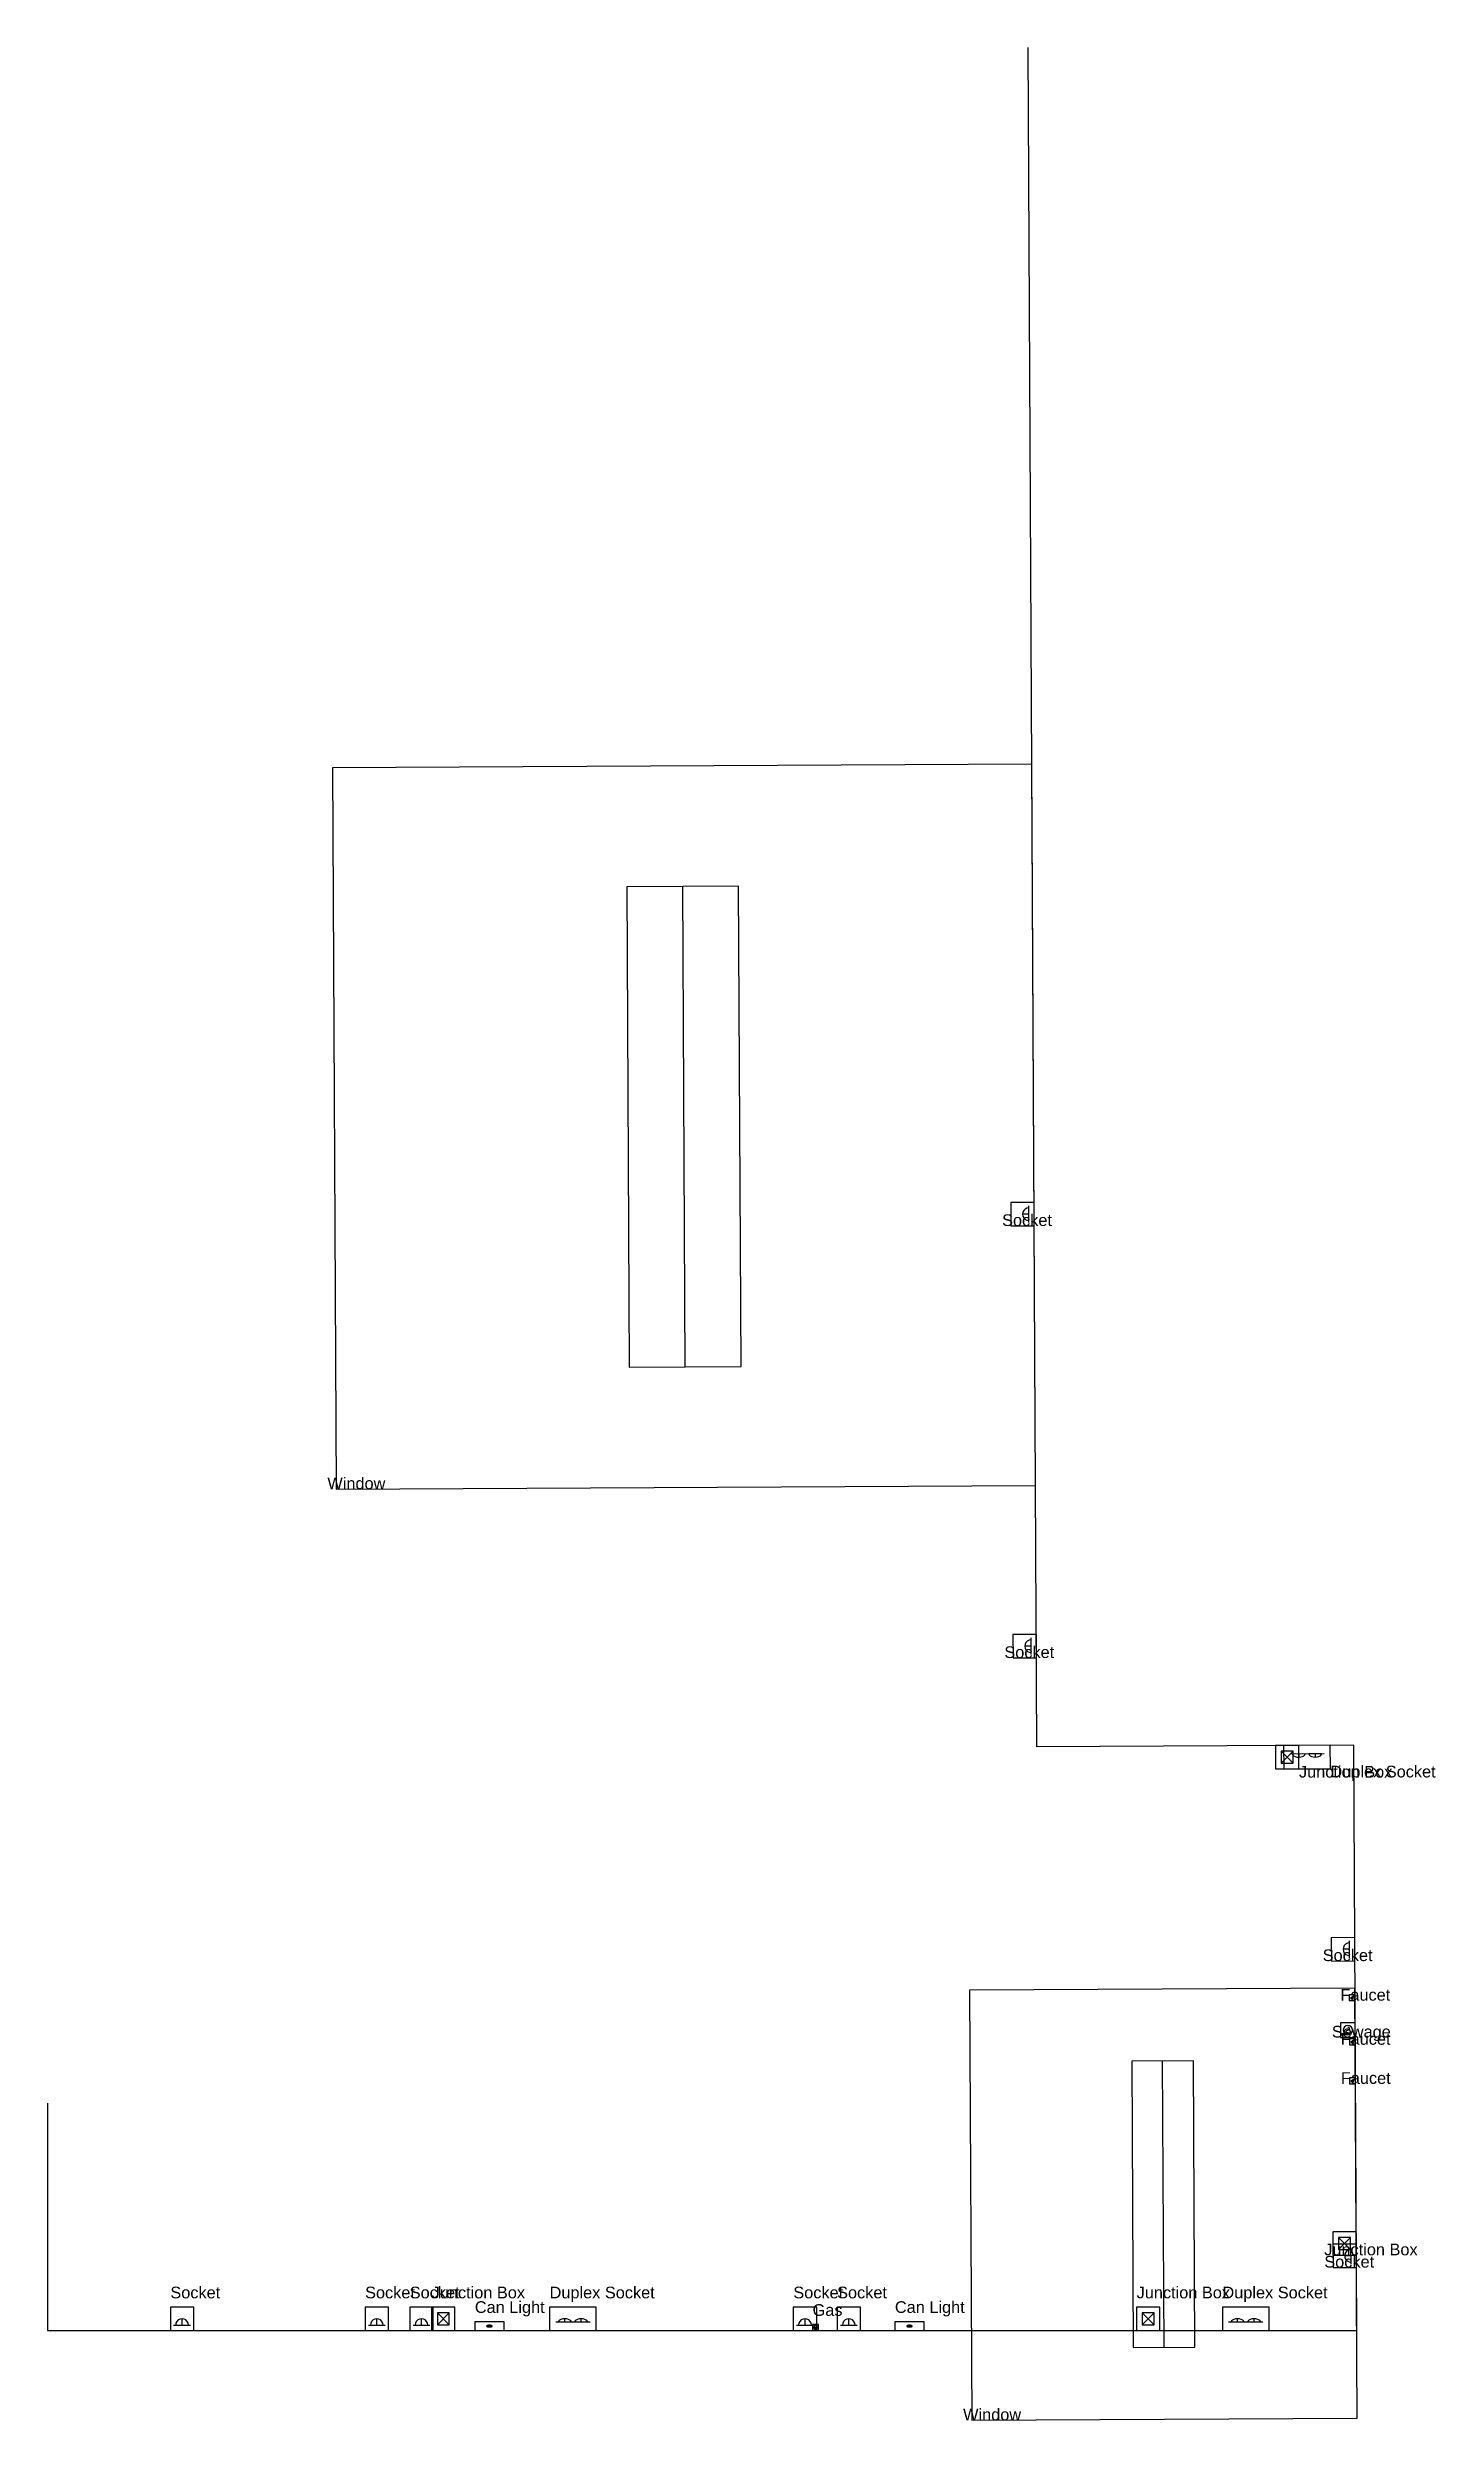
# Model space of a CAD drawing. Header units: metres. Extents: x 3070 to 7825, y 2231 to 10361.
import ezdxf

# ---------------------------------------------------------------- set-up
doc = ezdxf.new("R2010")
doc.units = ezdxf.units.M
doc.styles.add('HEB', font='Arial.ttf')

msp = doc.modelspace()

# ---------------------------------------------------------------- linework, layer by layer
at = {"layer": 'GVUL'}
for p, q in [((6441.89, 7905.75), (4045.92, 7893.2)), ((4045.92, 7893.2), (4058.86, 5422.23)), ((6454.83, 5434.78), (6441.89, 7905.75)), ((6449.75, 6404.27), (6369.75, 6403.85)), ((6369.75, 6403.85), (6370.17, 6323.85)), ((6450.17, 6324.27), (6449.75, 6404.27)), ((6370.17, 6323.85), (6450.17, 6324.27)), ((4058.86, 5422.23), (6454.83, 5434.78)), ((6457.5, 4924.29), (6377.5, 4923.87)), ((6377.5, 4923.87), (6377.92, 4843.87)), ((6457.92, 4844.29), (6457.5, 4924.29)), ((6377.92, 4843.87), (6457.92, 4844.29)), ((7356.5, 4543.99), (7276.51, 4543.57)), ((7276.51, 4543.57), (7276.92, 4463.57)), ((7464.5, 4544.55), (7304.51, 4543.72)), ((7304.51, 4543.72), (7304.92, 4463.72)), ((7356.92, 4463.99), (7356.5, 4543.99)), ((7464.92, 4464.55), (7464.5, 4544.55)), ((7276.92, 4463.57), (7356.92, 4463.99)), ((7304.92, 4463.72), (7464.92, 4464.55)), ((7547.95, 3885.98), (7467.95, 3885.56)), ((7467.95, 3885.56), (7468.37, 3805.56)), ((7548.37, 3805.98), (7547.95, 3885.98)), ((7468.37, 3805.56), (7548.37, 3805.98)), ((7548.86, 3712.98), (6228.88, 3706.07)), ((6228.88, 3706.07), (6236.59, 2232.09)), ((7548.98, 3689.98), (7528.98, 3689.88)), ((7528.98, 3689.88), (7529.08, 3669.88)), ((7529.08, 3669.88), (7549.08, 3669.98)), ((7556.58, 2239), (7548.86, 3712.98)), ((7549.08, 3669.98), (7548.98, 3689.98)), ((7549.48, 3593.99), (7499.48, 3593.72)), ((7499.48, 3593.72), (7499.74, 3543.72)), ((7549.74, 3543.99), (7549.48, 3593.99)), ((7499.74, 3543.72), (7549.74, 3543.99)), ((7549.77, 3538.99), (7529.77, 3538.88)), ((7529.77, 3538.88), (7529.87, 3518.88)), ((7529.87, 3518.88), (7549.87, 3518.99)), ((7549.87, 3518.99), (7549.77, 3538.99)), ((7550.47, 3404.99), (7530.47, 3404.88)), ((7530.47, 3404.88), (7530.58, 3384.88)), ((7530.58, 3384.88), (7550.58, 3384.99)), ((7550.58, 3384.99), (7550.47, 3404.99)), ((7553.23, 2878), (7473.23, 2877.58)), ((7473.23, 2877.58), (7473.65, 2797.58)), ((7553.65, 2798), (7553.23, 2878)), ((7553.45, 2836), (7473.45, 2835.58)), ((7473.45, 2835.58), (7473.87, 2755.58)), ((7473.65, 2797.58), (7553.65, 2798)), ((7553.87, 2756), (7553.45, 2836)), ((7473.87, 2755.58), (7553.87, 2756)), ((3571, 2620), (3491, 2620)), ((3491, 2620), (3491, 2540)), ((3571, 2540), (3571, 2620)), ((4238, 2620), (4158, 2620)), ((4158, 2620), (4158, 2540)), ((4238, 2540), (4238, 2620)), ((4391, 2620), (4311, 2620)), ((4311, 2620), (4311, 2540)), ((4466, 2620), (4386, 2620)), ((4386, 2620), (4386, 2540)), ((4391, 2540), (4391, 2620)), ((4466, 2540), (4466, 2620)), ((4950, 2620), (4790, 2620)), ((4790, 2620), (4790, 2540)), ((4950, 2540), (4950, 2620)), ((5705, 2620), (5625, 2620)), ((5625, 2620), (5625, 2540)), ((5705, 2540), (5705, 2620)), ((5855, 2620), (5775, 2620)), ((5775, 2620), (5775, 2540)), ((5855, 2540), (5855, 2620)), ((6881, 2620), (6801, 2620)), ((6801, 2620), (6801, 2540)), ((6881, 2540), (6881, 2620)), ((7255, 2620), (7095, 2620)), ((7095, 2620), (7095, 2540)), ((7255, 2540), (7255, 2620)), ((3491, 2540), (3571, 2540)), ((4158, 2540), (4238, 2540)), ((4311, 2540), (4391, 2540)), ((4386, 2540), (4466, 2540)), ((4634, 2570), (4534, 2570)), ((4534, 2570), (4534, 2540)), ((4534, 2540), (4634, 2540)), ((4634, 2540), (4634, 2570)), ((4790, 2540), (4950, 2540)), ((5625, 2540), (5705, 2540)), ((5711, 2560), (5691, 2560)), ((5691, 2560), (5691, 2540)), ((5691, 2540), (5711, 2540)), ((5711, 2540), (5711, 2560)), ((5775, 2540), (5855, 2540)), ((6073, 2570), (5973, 2570)), ((5973, 2570), (5973, 2540)), ((5973, 2540), (6073, 2540)), ((6073, 2540), (6073, 2570)), ((6801, 2540), (6881, 2540)), ((7095, 2540), (7255, 2540)), ((6236.59, 2232.09), (7556.58, 2239))]:
    msp.add_line(p, q, dxfattribs=at)
at = {"layer": 'ITEM'}
for p, q in [((5437.74, 7487.82), (5054.39, 7485.82)), ((5054.39, 7485.82), (5063.01, 5840.15)), ((5254.68, 5841.16), (5246.07, 7486.82)), ((5446.36, 5842.16), (5437.74, 7487.82)), ((6410.97, 6370.78), (6409.96, 6364.06)), ((6431.72, 6364.17), (6409.96, 6364.06)), ((6409.96, 6364.06), (6411.04, 6357.34)), ((6414.05, 6376.88), (6410.97, 6370.78)), ((6411.04, 6357.34), (6414.19, 6351.28)), ((6418.83, 6381.7), (6414.05, 6376.88)), ((6414.19, 6351.28), (6419.01, 6346.5)), ((6424.89, 6384.86), (6418.83, 6381.7)), ((6419.01, 6346.5), (6425.11, 6343.42)), ((6431.61, 6385.93), (6424.89, 6384.86)), ((6425.11, 6343.42), (6431.84, 6342.41)), ((6431.87, 6335.37), (6431.57, 6392.97)), ((6431.84, 6342.41), (6431.61, 6385.93)), ((5063.01, 5840.15), (5446.36, 5842.16)), ((6418.72, 4890.8), (6417.71, 4884.08)), ((6439.47, 4884.19), (6417.71, 4884.08)), ((6417.71, 4884.08), (6418.79, 4877.36)), ((6421.8, 4896.9), (6418.72, 4890.8)), ((6426.58, 4901.72), (6421.8, 4896.9)), ((6432.64, 4904.88), (6426.58, 4901.72)), ((6439.36, 4905.95), (6432.64, 4904.88)), ((6439.62, 4855.39), (6439.32, 4912.99)), ((6439.58, 4862.43), (6439.36, 4905.95)), ((6418.79, 4877.36), (6421.94, 4871.3)), ((6421.94, 4871.3), (6426.76, 4866.52)), ((6426.76, 4866.52), (6432.86, 4863.44)), ((6432.86, 4863.44), (6439.58, 4862.43)), ((7337.09, 4524.37), (7296.13, 4524.15)), ((7296.13, 4524.15), (7296.34, 4483.19)), ((7337.3, 4483.41), (7296.13, 4524.15)), ((7337.09, 4524.37), (7296.34, 4483.19)), ((7296.34, 4483.19), (7337.3, 4483.41)), ((7443.54, 4515.32), (7325.78, 4514.71)), ((7378.26, 4514.98), (7334.74, 4514.75)), ((7334.74, 4514.75), (7335.87, 4511.4)), ((7335.87, 4511.4), (7338.93, 4508.38)), ((7337.3, 4483.41), (7337.09, 4524.37)), ((7338.93, 4508.38), (7343.74, 4506)), ((7343.74, 4506), (7349.83, 4504.51)), ((7349.83, 4504.51), (7356.55, 4503.99)), ((7356.5, 4514.87), (7356.55, 4503.99)), ((7356.55, 4503.99), (7363.27, 4504.58)), ((7363.27, 4504.58), (7369.34, 4506.13)), ((7369.34, 4506.13), (7374.13, 4508.56)), ((7374.13, 4508.56), (7377.15, 4511.62)), ((7377.15, 4511.62), (7378.26, 4514.98)), ((7434.58, 4515.28), (7391.06, 4515.05)), ((7391.06, 4515.05), (7392.19, 4511.69)), ((7392.19, 4511.69), (7395.25, 4508.67)), ((7395.25, 4508.67), (7400.06, 4506.3)), ((7400.06, 4506.3), (7406.15, 4504.81)), ((7406.15, 4504.81), (7412.87, 4504.28)), ((7412.82, 4515.16), (7412.87, 4504.28)), ((7412.87, 4504.28), (7419.59, 4504.88)), ((7419.59, 4504.88), (7425.66, 4506.43)), ((7425.66, 4506.43), (7430.45, 4508.85)), ((7430.45, 4508.85), (7433.47, 4511.91)), ((7433.47, 4511.91), (7434.58, 4515.28)), ((7509.17, 3852.5), (7508.16, 3845.77)), ((7529.92, 3845.89), (7508.16, 3845.77)), ((7508.16, 3845.77), (7509.24, 3839.06)), ((7512.26, 3858.59), (7509.17, 3852.5)), ((7509.24, 3839.06), (7512.39, 3832.99)), ((7517.03, 3863.42), (7512.26, 3858.59)), ((7512.39, 3832.99), (7517.21, 3828.22)), ((7523.09, 3866.57), (7517.03, 3863.42)), ((7517.21, 3828.22), (7523.31, 3825.13)), ((7529.81, 3867.65), (7523.09, 3866.57)), ((7523.31, 3825.13), (7530.04, 3824.13)), ((7530.07, 3817.09), (7529.77, 3874.69)), ((7530.04, 3824.13), (7529.81, 3867.65)), ((7535.82, 3682.32), (7539.02, 3682.33)), ((7535.85, 3676.72), (7535.82, 3682.32)), ((7535.86, 3675.12), (7535.84, 3678.32)), ((7543.85, 3676.76), (7535.85, 3676.72)), ((7539.38, 3682.33), (7540.6, 3682.94)), ((7540.6, 3681.74), (7539.38, 3682.33)), ((7540.6, 3682.94), (7540.91, 3683.4)), ((7540.92, 3681.28), (7540.6, 3681.74)), ((7540.91, 3683.4), (7541.39, 3683.68)), ((7541.41, 3681), (7540.92, 3681.28)), ((7541.39, 3683.68), (7541.93, 3683.79)), ((7541.95, 3680.91), (7541.41, 3681)), ((7541.93, 3683.79), (7542.47, 3683.67)), ((7542.49, 3681.03), (7541.95, 3680.91)), ((7542.47, 3683.67), (7542.93, 3683.35)), ((7542.94, 3681.35), (7542.49, 3681.03)), ((7542.93, 3683.35), (7543.24, 3682.89)), ((7543.24, 3681.81), (7542.94, 3681.35)), ((7543.24, 3682.89), (7543.34, 3682.35)), ((7543.34, 3682.35), (7543.24, 3681.81)), ((7513.25, 3580.1), (7509.78, 3574.88)), ((7518.44, 3583.62), (7513.25, 3580.1)), ((7524.53, 3584.85), (7518.44, 3583.62)), ((7530.63, 3583.69), (7524.53, 3584.85)), ((7527.77, 3576.87), (7524.56, 3578.45)), ((7535.85, 3580.21), (7530.63, 3583.69)), ((7539.38, 3575.03), (7535.85, 3580.21)), ((7509.78, 3574.88), (7508.61, 3568.77)), ((7508.61, 3568.77), (7509.84, 3562.68)), ((7509.84, 3562.68), (7513.37, 3557.5)), ((7513.37, 3557.5), (7518.59, 3554.02)), ((7518.24, 3564.02), (7519.08, 3565.63)), ((7519.1, 3562.43), (7518.24, 3564.02)), ((7518.59, 3554.02), (7524.7, 3552.86)), ((7519.08, 3565.63), (7521.42, 3567.24)), ((7521.45, 3560.84), (7519.1, 3562.43)), ((7521.42, 3567.24), (7524.61, 3568.85)), ((7524.66, 3559.26), (7521.45, 3560.84)), ((7524.61, 3568.85), (7527.8, 3570.47)), ((7524.7, 3552.86), (7530.79, 3554.09)), ((7530.13, 3575.28), (7527.77, 3576.87)), ((7527.8, 3570.47), (7530.15, 3572.08)), ((7530.99, 3573.69), (7530.13, 3575.28)), ((7530.15, 3572.08), (7530.99, 3573.69)), ((7530.79, 3554.09), (7535.97, 3557.61)), ((7535.97, 3557.61), (7539.44, 3562.83)), ((7536.61, 3531.32), (7539.81, 3531.33)), ((7536.64, 3525.72), (7536.61, 3531.32)), ((7536.65, 3524.12), (7536.63, 3527.32)), ((7544.64, 3525.76), (7536.64, 3525.72)), ((7540.61, 3568.94), (7539.38, 3575.03)), ((7539.44, 3562.83), (7540.61, 3568.94)), ((7540.17, 3531.34), (7541.39, 3531.94)), ((7541.39, 3530.74), (7540.17, 3531.34)), ((7541.39, 3531.94), (7541.7, 3532.4)), ((7541.71, 3530.28), (7541.39, 3530.74)), ((7541.7, 3532.4), (7542.18, 3532.69)), ((7542.2, 3530.01), (7541.71, 3530.28)), ((7542.18, 3532.69), (7542.72, 3532.79)), ((7542.74, 3529.91), (7542.2, 3530.01)), ((7542.72, 3532.79), (7543.26, 3532.67)), ((7543.28, 3530.03), (7542.74, 3529.91)), ((7543.26, 3532.67), (7543.72, 3532.35)), ((7543.73, 3530.35), (7543.28, 3530.03)), ((7543.72, 3532.35), (7544.03, 3531.9)), ((7544.03, 3530.82), (7543.73, 3530.35)), ((7544.03, 3531.9), (7544.13, 3531.36)), ((7544.13, 3531.36), (7544.03, 3530.82)), ((6995.75, 3463.93), (6784.56, 3462.82)), ((6784.56, 3462.82), (6789.7, 2481.15)), ((6895.3, 2481.7), (6890.16, 3463.37)), ((7000.89, 2482.26), (6995.75, 3463.93)), ((7537.31, 3397.32), (7540.51, 3397.34)), ((7537.34, 3391.72), (7537.31, 3397.32)), ((7537.35, 3390.12), (7537.33, 3393.32)), ((7545.34, 3391.76), (7537.34, 3391.72)), ((7540.87, 3397.34), (7542.09, 3397.94)), ((7542.09, 3396.74), (7540.87, 3397.34)), ((7542.09, 3397.94), (7542.41, 3398.41)), ((7542.42, 3396.29), (7542.09, 3396.74)), ((7542.41, 3398.41), (7542.88, 3398.69)), ((7542.9, 3396.01), (7542.42, 3396.29)), ((7542.88, 3398.69), (7543.42, 3398.79)), ((7543.44, 3395.91), (7542.9, 3396.01)), ((7543.42, 3398.79), (7543.96, 3398.67)), ((7543.98, 3396.03), (7543.44, 3395.91)), ((7543.96, 3398.67), (7544.43, 3398.36)), ((7544.44, 3396.36), (7543.98, 3396.03)), ((7544.43, 3398.36), (7544.73, 3397.9)), ((7544.73, 3396.82), (7544.44, 3396.36)), ((7544.73, 3397.9), (7544.83, 3397.36)), ((7544.83, 3397.36), (7544.73, 3396.82)), ((7533.81, 2858.37), (7492.85, 2858.16)), ((7492.85, 2858.16), (7493.07, 2817.2)), ((7534.03, 2817.41), (7492.85, 2858.16)), ((7493.07, 2817.2), (7533.81, 2858.37)), ((7534.03, 2817.41), (7533.81, 2858.37)), ((7493.07, 2817.2), (7534.03, 2817.41)), ((7514.66, 2802.51), (7513.66, 2795.79)), ((7535.42, 2795.9), (7513.66, 2795.79)), ((7513.66, 2795.79), (7514.74, 2789.07)), ((7517.75, 2808.61), (7514.66, 2802.51)), ((7514.74, 2789.07), (7517.89, 2783.01)), ((7522.53, 2813.43), (7517.75, 2808.61)), ((7517.89, 2783.01), (7522.71, 2778.23)), ((7528.59, 2816.59), (7522.53, 2813.43)), ((7522.71, 2778.23), (7528.81, 2775.15)), ((7535.31, 2817.66), (7528.59, 2816.59)), ((7528.81, 2775.15), (7535.53, 2774.14)), ((7535.57, 2767.1), (7535.27, 2824.7)), ((7535.53, 2774.14), (7535.31, 2817.66)), ((3502.2, 2558.24), (3559.8, 2558.24)), ((3510.28, 2564.96), (3509.24, 2558.24)), ((3509.24, 2558.24), (3552.76, 2558.24)), ((3513.4, 2571.04), (3510.28, 2564.96)), ((3518.2, 2575.84), (3513.4, 2571.04)), ((3524.28, 2578.96), (3518.2, 2575.84)), ((3531, 2580), (3524.28, 2578.96)), ((3537.72, 2578.96), (3531, 2580)), ((3531, 2558.24), (3531, 2580)), ((3543.8, 2575.84), (3537.72, 2578.96)), ((3548.6, 2571.04), (3543.8, 2575.84)), ((3551.72, 2564.96), (3548.6, 2571.04)), ((3552.76, 2558.24), (3551.72, 2564.96)), ((4169.2, 2558.24), (4226.8, 2558.24)), ((4177.28, 2564.96), (4176.24, 2558.24)), ((4176.24, 2558.24), (4219.76, 2558.24)), ((4180.4, 2571.04), (4177.28, 2564.96)), ((4185.2, 2575.84), (4180.4, 2571.04)), ((4191.28, 2578.96), (4185.2, 2575.84)), ((4198, 2580), (4191.28, 2578.96)), ((4204.72, 2578.96), (4198, 2580)), ((4198, 2558.24), (4198, 2580)), ((4210.8, 2575.84), (4204.72, 2578.96)), ((4215.6, 2571.04), (4210.8, 2575.84)), ((4218.72, 2564.96), (4215.6, 2571.04)), ((4219.76, 2558.24), (4218.72, 2564.96)), ((4322.2, 2558.24), (4379.8, 2558.24)), ((4330.28, 2564.96), (4329.24, 2558.24)), ((4329.24, 2558.24), (4372.76, 2558.24)), ((4333.4, 2571.04), (4330.28, 2564.96)), ((4338.2, 2575.84), (4333.4, 2571.04)), ((4344.28, 2578.96), (4338.2, 2575.84)), ((4351, 2580), (4344.28, 2578.96)), ((4357.72, 2578.96), (4351, 2580)), ((4351, 2558.24), (4351, 2580)), ((4363.8, 2575.84), (4357.72, 2578.96)), ((4368.6, 2571.04), (4363.8, 2575.84)), ((4371.72, 2564.96), (4368.6, 2571.04)), ((4372.76, 2558.24), (4371.72, 2564.96)), ((4446.48, 2600.48), (4405.52, 2600.48)), ((4405.52, 2600.48), (4405.52, 2559.52)), ((4405.52, 2559.52), (4446.48, 2600.48)), ((4405.52, 2600.48), (4446.48, 2559.52)), ((4405.52, 2559.52), (4446.48, 2559.52)), ((4446.48, 2559.52), (4446.48, 2600.48)), ((4575.1, 2556.11), (4574.4, 2555)), ((4574.4, 2555), (4575.1, 2553.89)), ((4577.2, 2557.04), (4575.1, 2556.11)), ((4575.1, 2553.89), (4577.2, 2552.96)), ((4580.3, 2557.67), (4577.2, 2557.04)), ((4577.2, 2552.96), (4590.8, 2557.04)), ((4577.2, 2557.04), (4590.8, 2552.96)), ((4577.2, 2552.96), (4580.3, 2552.33)), ((4584, 2557.88), (4580.3, 2557.67)), ((4580.3, 2552.33), (4584, 2552.12)), ((4587.7, 2557.67), (4584, 2557.88)), ((4584, 2552.12), (4587.7, 2552.33)), ((4590.8, 2557.04), (4587.7, 2557.67)), ((4587.7, 2552.33), (4590.8, 2552.96)), ((4592.9, 2556.11), (4590.8, 2557.04)), ((4590.8, 2552.96), (4592.9, 2553.89)), ((4593.6, 2555), (4592.9, 2556.11)), ((4592.9, 2553.89), (4593.6, 2555)), ((4811.12, 2569.12), (4928.88, 2569.12)), ((4821.2, 2572.48), (4820.08, 2569.12)), ((4820.08, 2569.12), (4863.6, 2569.12)), ((4824.24, 2575.52), (4821.2, 2572.48)), ((4829.04, 2577.92), (4824.24, 2575.52)), ((4835.12, 2579.44), (4829.04, 2577.92)), ((4841.84, 2580), (4835.12, 2579.44)), ((4848.56, 2579.44), (4841.84, 2580)), ((4841.84, 2569.12), (4841.84, 2580)), ((4854.64, 2577.92), (4848.56, 2579.44)), ((4859.44, 2575.52), (4854.64, 2577.92)), ((4862.48, 2572.48), (4859.44, 2575.52)), ((4863.6, 2569.12), (4862.48, 2572.48)), ((4877.52, 2572.48), (4876.4, 2569.12)), ((4876.4, 2569.12), (4919.92, 2569.12)), ((4880.56, 2575.52), (4877.52, 2572.48)), ((4885.36, 2577.92), (4880.56, 2575.52)), ((4891.44, 2579.44), (4885.36, 2577.92)), ((4898.16, 2580), (4891.44, 2579.44)), ((4904.88, 2579.44), (4898.16, 2580)), ((4898.16, 2569.12), (4898.16, 2580)), ((4910.96, 2577.92), (4904.88, 2579.44)), ((4915.76, 2575.52), (4910.96, 2577.92)), ((4918.8, 2572.48), (4915.76, 2575.52)), ((4919.92, 2569.12), (4918.8, 2572.48)), ((5636.2, 2558.24), (5693.8, 2558.24)), ((5644.28, 2564.96), (5643.24, 2558.24)), ((5643.24, 2558.24), (5686.76, 2558.24)), ((5647.4, 2571.04), (5644.28, 2564.96)), ((5652.2, 2575.84), (5647.4, 2571.04)), ((5658.28, 2578.96), (5652.2, 2575.84)), ((5665, 2580), (5658.28, 2578.96)), ((5671.72, 2578.96), (5665, 2580)), ((5665, 2558.24), (5665, 2580)), ((5677.8, 2575.84), (5671.72, 2578.96)), ((5682.6, 2571.04), (5677.8, 2575.84)), ((5685.72, 2564.96), (5682.6, 2571.04)), ((5686.76, 2558.24), (5685.72, 2564.96)), ((5701, 2556.72), (5695.18, 2553.36)), ((5695.18, 2553.36), (5695.18, 2546.64)), ((5695.18, 2546.64), (5701, 2543.28)), ((5699.3, 2548.84), (5699.66, 2551.02)), ((5700.16, 2547.16), (5699.3, 2548.84)), ((5699.66, 2551.02), (5701, 2553.92)), ((5701.84, 2547.16), (5700.16, 2547.16)), ((5706.82, 2553.36), (5701, 2556.72)), ((5701, 2553.92), (5702.34, 2551.02)), ((5701, 2543.28), (5706.82, 2546.64)), ((5702.7, 2548.84), (5701.84, 2547.16)), ((5702.34, 2551.02), (5702.7, 2548.84)), ((5706.82, 2546.64), (5706.82, 2553.36)), ((5786.2, 2558.24), (5843.8, 2558.24)), ((5794.28, 2564.96), (5793.24, 2558.24)), ((5793.24, 2558.24), (5836.76, 2558.24)), ((5797.4, 2571.04), (5794.28, 2564.96)), ((5802.2, 2575.84), (5797.4, 2571.04)), ((5808.28, 2578.96), (5802.2, 2575.84)), ((5815, 2580), (5808.28, 2578.96)), ((5821.72, 2578.96), (5815, 2580)), ((5815, 2558.24), (5815, 2580)), ((5827.8, 2575.84), (5821.72, 2578.96)), ((5832.6, 2571.04), (5827.8, 2575.84)), ((5835.72, 2564.96), (5832.6, 2571.04)), ((5836.76, 2558.24), (5835.72, 2564.96)), ((6014.1, 2556.11), (6013.4, 2555)), ((6013.4, 2555), (6014.1, 2553.89)), ((6016.2, 2557.04), (6014.1, 2556.11)), ((6014.1, 2553.89), (6016.2, 2552.96)), ((6019.3, 2557.67), (6016.2, 2557.04)), ((6016.2, 2552.96), (6029.8, 2557.04)), ((6016.2, 2557.04), (6029.8, 2552.96)), ((6016.2, 2552.96), (6019.3, 2552.33)), ((6023, 2557.88), (6019.3, 2557.67)), ((6019.3, 2552.33), (6023, 2552.12)), ((6026.7, 2557.67), (6023, 2557.88)), ((6023, 2552.12), (6026.7, 2552.33)), ((6029.8, 2557.04), (6026.7, 2557.67)), ((6026.7, 2552.33), (6029.8, 2552.96)), ((6031.9, 2556.11), (6029.8, 2557.04)), ((6029.8, 2552.96), (6031.9, 2553.89)), ((6032.6, 2555), (6031.9, 2556.11)), ((6031.9, 2553.89), (6032.6, 2555)), ((6861.48, 2600.48), (6820.52, 2600.48)), ((6820.52, 2600.48), (6820.52, 2559.52)), ((6820.52, 2559.52), (6861.48, 2600.48)), ((6820.52, 2600.48), (6861.48, 2559.52)), ((6820.52, 2559.52), (6861.48, 2559.52)), ((6861.48, 2559.52), (6861.48, 2600.48)), ((7116.12, 2569.12), (7233.88, 2569.12)), ((7126.2, 2572.48), (7125.08, 2569.12)), ((7125.08, 2569.12), (7168.6, 2569.12)), ((7129.24, 2575.52), (7126.2, 2572.48)), ((7134.04, 2577.92), (7129.24, 2575.52)), ((7140.12, 2579.44), (7134.04, 2577.92)), ((7146.84, 2580), (7140.12, 2579.44)), ((7153.56, 2579.44), (7146.84, 2580)), ((7146.84, 2569.12), (7146.84, 2580)), ((7159.64, 2577.92), (7153.56, 2579.44)), ((7164.44, 2575.52), (7159.64, 2577.92)), ((7167.48, 2572.48), (7164.44, 2575.52)), ((7168.6, 2569.12), (7167.48, 2572.48)), ((7182.52, 2572.48), (7181.4, 2569.12)), ((7181.4, 2569.12), (7224.92, 2569.12)), ((7185.56, 2575.52), (7182.52, 2572.48)), ((7190.36, 2577.92), (7185.56, 2575.52)), ((7196.44, 2579.44), (7190.36, 2577.92)), ((7203.16, 2580), (7196.44, 2579.44)), ((7209.88, 2579.44), (7203.16, 2580)), ((7203.16, 2569.12), (7203.16, 2580)), ((7215.96, 2577.92), (7209.88, 2579.44)), ((7220.76, 2575.52), (7215.96, 2577.92)), ((7223.8, 2572.48), (7220.76, 2575.52)), ((7224.92, 2569.12), (7223.8, 2572.48)), ((6789.7, 2481.15), (7000.89, 2482.26))]:
    msp.add_line(p, q, dxfattribs=at)
at = {"layer": 'KIROT'}
for p, q in [((6459.52, 4539.29), (6429.03, 10361.21)), ((7544.5, 4544.97), (6459.52, 4539.29)), ((7555, 2540), (7544.5, 4544.97)), ((3070, 3319), (3070, 2540)), ((3070, 2540), (7555, 2540))]:
    msp.add_line(p, q, dxfattribs=at)

# ---------------------------------------------------------------- texts
at = {"layer": 'LABELS', "style": 'HEB'}
for s, p in [('Socket', (6340.17, 6323.69)), ('Window', (4028.86, 5422.08)), ('Socket', (6347.92, 4843.71)), ('Junction Box', (7357.08, 4433.99)), ('Duplex Socket', (7465.08, 4434.56)), ('Socket', (7438.37, 3805.41)), ('Faucet', (7499.08, 3669.72)), ('Sewage', (7469.74, 3543.57)), ('Faucet', (7499.87, 3518.72)), ('Faucet', (7500.58, 3384.73)), ('Junction Box', (7443.65, 2797.42)), ('Socket', (7443.87, 2755.42)), ('Socket', (3491, 2650)), ('Socket', (4158, 2650)), ('Socket', (4311, 2650)), ('Junction Box', (4386, 2650)), ('Duplex Socket', (4790, 2650)), ('Socket', (5625, 2650)), ('Socket', (5775, 2650)), ('Junction Box', (6801, 2650)), ('Duplex Socket', (7095, 2650)), ('Can Light', (4534, 2600)), ('Gas', (5691, 2590)), ('Can Light', (5973, 2600)), ('Window', (6206.59, 2231.94))]:
    msp.add_text(s, height=40, dxfattribs=at).set_placement(p)

doc.saveas('drawing.dxf')
